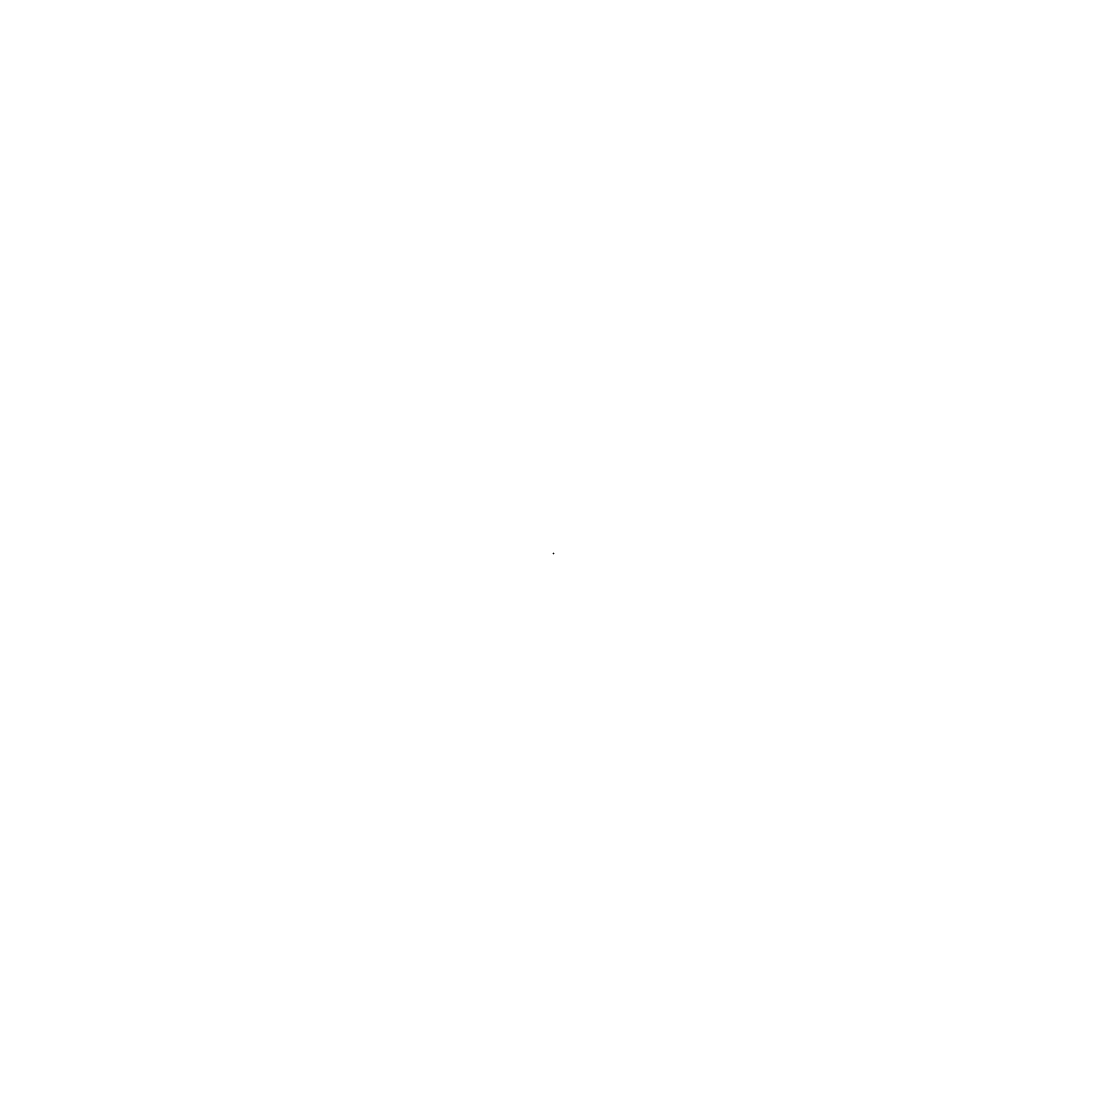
# Model space of a CAD drawing. Extents: x 13.13 to 13.13, y 14.14 to 14.14.
import ezdxf

# ---------------------------------------------------------------- set-up
doc = ezdxf.new("R2010")
doc.units = 0
doc.header["$MEASUREMENT"] = 0
doc.layers.get('0').update_dxf_attribs({"linetype": 'CONTINUOUS'})

msp = doc.modelspace()

# ---------------------------------------------------------------- linework, layer by layer
msp.add_point((13.13, 14.14, 15.15))

doc.saveas('drawing.dxf')
